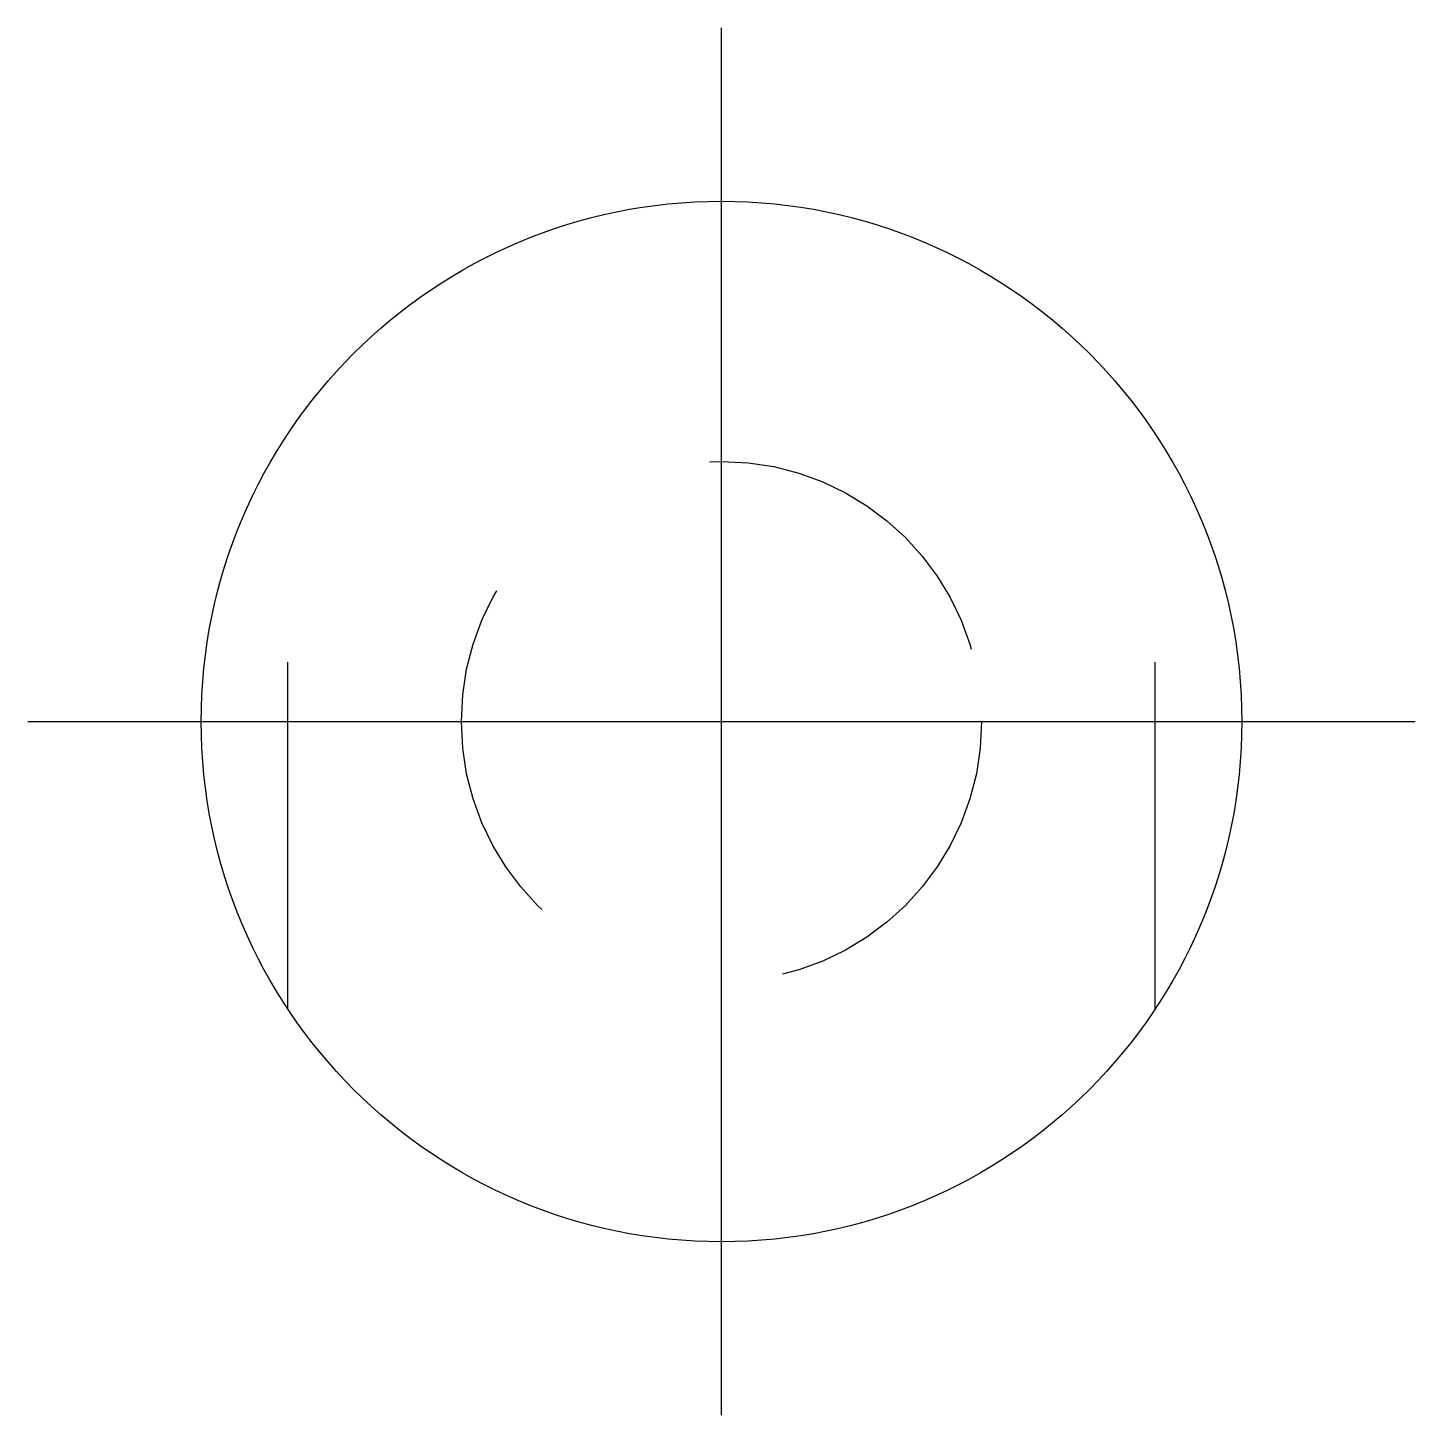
# Model space of a CAD drawing. Extents: x 134.5 to 199.8, y 112.3 to 161.5.
# Drawn here: x 191.76 to 199.76, y 153.53 to 161.53 of the extents above.
import ezdxf

# ---------------------------------------------------------------- set-up
doc = ezdxf.new("R2010")
doc.units = 0
doc.linetypes.add('CENTER', pattern=[17.5, 13, -1.5, 1.5, -1.5])
doc.linetypes.add('DASHED', pattern=[3.5, 2, -1.5])
doc.layers.get('0').update_dxf_attribs({"linetype": 'CONTINUOUS'})

msp = doc.modelspace()

# ---------------------------------------------------------------- linework, layer by layer
at = {"color": 1, "linetype": 'CENTER'}
for p, q in [((195.7633, 153.5324), (195.7633, 161.5324)), ((191.7633, 157.5324), (199.7633, 157.5324))]:
    msp.add_line(p, q, dxfattribs=at)
at = {"color": 3, "linetype": 'DASHED'}
for p, q in [((193.2633, 155.874), (193.2633, 159.1907)), ((198.2633, 155.874), (198.2633, 159.1907))]:
    msp.add_line(p, q, dxfattribs=at)
at = {"color": 7, "linetype": 'CONTINUOUS'}
msp.add_circle((195.7633, 157.5324), 3, dxfattribs=at)
at = {"color": 3, "linetype": 'DASHED'}
msp.add_circle((195.7633, 157.5324), 1.5, dxfattribs=at)

doc.saveas('drawing.dxf')
